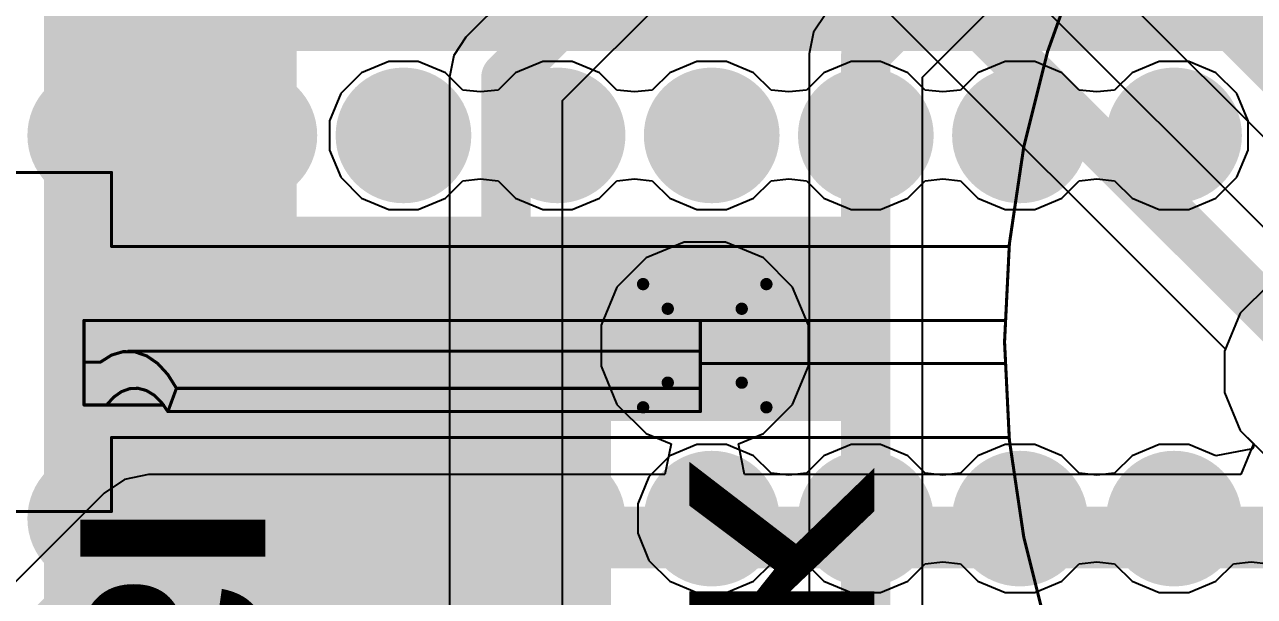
# Model space of a CAD drawing. Header units: inches. Extents: x -6 to 5433, y -4 to 5447.
# Drawn here: x 7.08 to 12.15, y 1.08 to 3.43 of the extents above; entities that cross this region are included whole.
import ezdxf

# ---------------------------------------------------------------- set-up
doc = ezdxf.new("R2010")
doc.units = ezdxf.units.IN
for name, color, linetype in [('Bottom Layer', 5, 'Continuous'), ('Bottom Overlay', 54, 'Continuous'), ('Drill Drawing', 1, 'Continuous'), ('Ground', 16, 'Continuous'), ('Mechanical 4', 56, 'Continuous'), ('Power', 76, 'Continuous'), ('Top Layer', 1, 'Continuous'), ('Top Paste', 8, 'Continuous'), ('Top Solder', 216, 'Continuous'), ('Via Holes', 16, 'Continuous')]:
    doc.layers.add(name, color=color, linetype=linetype)
doc.styles.add('Arial_Bold', font='', dxfattribs={"height": 0.2})
doc.styles.get('Arial_Bold').set_extended_font_data('Arial', bold=True)

# ---------------------------------------------------------------- blocks, each defined once
blk = doc.blocks.new('ADM6_30_01_5_L_4_2_A_TR_155')
at = {"layer": 'Top Layer'}
h = blk.add_hatch(color=1, dxfattribs=at)
edge = h.paths.add_edge_path()
edge.add_arc((3.4925, 0.79), 0.178, 0, 360)
h = blk.add_hatch(color=1, dxfattribs=at)
edge = h.paths.add_edge_path()
edge.add_arc((4.1275, 0.79), 0.178, 0, 360)
h = blk.add_hatch(color=1, dxfattribs=at)
edge = h.paths.add_edge_path()
edge.add_arc((4.7625, 0.79), 0.178, 0, 360)
h = blk.add_hatch(color=1, dxfattribs=at)
edge = h.paths.add_edge_path()
edge.add_arc((5.3975, 0.79), 0.178, 0, 360)
h = blk.add_hatch(color=1, dxfattribs=at)
edge = h.paths.add_edge_path()
edge.add_arc((6.0325, 0.79), 0.178, 0, 360)
h = blk.add_hatch(color=1, dxfattribs=at)
edge = h.paths.add_edge_path()
edge.add_arc((6.6675, 0.79), 0.178, 0, 360)
h = blk.add_hatch(color=1, dxfattribs=at)
edge = h.paths.add_edge_path()
edge.add_arc((7.3025, 0.79), 0.178, 0, 360)
h = blk.add_hatch(color=1, dxfattribs=at)
edge = h.paths.add_edge_path()
edge.add_arc((7.9375, 0.79), 0.178, 0, 360)
h = blk.add_hatch(color=1, dxfattribs=at)
edge = h.paths.add_edge_path()
edge.add_arc((3.4925, -0.79), 0.178, 0, 360)
h = blk.add_hatch(color=1, dxfattribs=at)
edge = h.paths.add_edge_path()
edge.add_arc((4.1275, -0.79), 0.178, 0, 360)
h = blk.add_hatch(color=1, dxfattribs=at)
edge = h.paths.add_edge_path()
edge.add_arc((4.7625, -0.79), 0.178, 0, 360)
h = blk.add_hatch(color=1, dxfattribs=at)
edge = h.paths.add_edge_path()
edge.add_arc((5.3975, -0.79), 0.178, 0, 360)
h = blk.add_hatch(color=1, dxfattribs=at)
edge = h.paths.add_edge_path()
edge.add_arc((6.0325, -0.79), 0.178, 0, 360)
h = blk.add_hatch(color=1, dxfattribs=at)
edge = h.paths.add_edge_path()
edge.add_arc((6.6675, -0.79), 0.178, 0, 360)
h = blk.add_hatch(color=1, dxfattribs=at)
edge = h.paths.add_edge_path()
edge.add_arc((7.3025, -0.79), 0.178, 0, 360)
h = blk.add_hatch(color=1, dxfattribs=at)
edge = h.paths.add_edge_path()
edge.add_arc((7.9375, -0.79), 0.178, 0, 360)
at = {"layer": 'Top Paste'}
h = blk.add_hatch(color=8, dxfattribs=at)
edge = h.paths.add_edge_path()
edge.add_arc((3.4925, 0.79), 0.178, 0, 360)
h = blk.add_hatch(color=8, dxfattribs=at)
edge = h.paths.add_edge_path()
edge.add_arc((4.1275, 0.79), 0.178, 0, 360)
h = blk.add_hatch(color=8, dxfattribs=at)
edge = h.paths.add_edge_path()
edge.add_arc((4.7625, 0.79), 0.178, 0, 360)
h = blk.add_hatch(color=8, dxfattribs=at)
edge = h.paths.add_edge_path()
edge.add_arc((5.3975, 0.79), 0.178, 0, 360)
h = blk.add_hatch(color=8, dxfattribs=at)
edge = h.paths.add_edge_path()
edge.add_arc((6.0325, 0.79), 0.178, 0, 360)
h = blk.add_hatch(color=8, dxfattribs=at)
edge = h.paths.add_edge_path()
edge.add_arc((6.6675, 0.79), 0.178, 0, 360)
h = blk.add_hatch(color=8, dxfattribs=at)
edge = h.paths.add_edge_path()
edge.add_arc((7.3025, 0.79), 0.178, 0, 360)
h = blk.add_hatch(color=8, dxfattribs=at)
edge = h.paths.add_edge_path()
edge.add_arc((7.9375, 0.79), 0.178, 0, 360)
h = blk.add_hatch(color=8, dxfattribs=at)
edge = h.paths.add_edge_path()
edge.add_arc((3.4925, -0.79), 0.178, 0, 360)
h = blk.add_hatch(color=8, dxfattribs=at)
edge = h.paths.add_edge_path()
edge.add_arc((4.1275, -0.79), 0.178, 0, 360)
h = blk.add_hatch(color=8, dxfattribs=at)
edge = h.paths.add_edge_path()
edge.add_arc((4.7625, -0.79), 0.178, 0, 360)
h = blk.add_hatch(color=8, dxfattribs=at)
edge = h.paths.add_edge_path()
edge.add_arc((5.3975, -0.79), 0.178, 0, 360)
h = blk.add_hatch(color=8, dxfattribs=at)
edge = h.paths.add_edge_path()
edge.add_arc((6.0325, -0.79), 0.178, 0, 360)
h = blk.add_hatch(color=8, dxfattribs=at)
edge = h.paths.add_edge_path()
edge.add_arc((6.6675, -0.79), 0.178, 0, 360)
h = blk.add_hatch(color=8, dxfattribs=at)
edge = h.paths.add_edge_path()
edge.add_arc((7.3025, -0.79), 0.178, 0, 360)
h = blk.add_hatch(color=8, dxfattribs=at)
edge = h.paths.add_edge_path()
edge.add_arc((7.9375, -0.79), 0.178, 0, 360)
at = {"layer": 'Top Solder'}
h = blk.add_hatch(color=216, dxfattribs=at)
edge = h.paths.add_edge_path()
edge.add_arc((3.4925, 0.79), 0.2796, 0, 360)
h = blk.add_hatch(color=216, dxfattribs=at)
edge = h.paths.add_edge_path()
edge.add_arc((4.1275, 0.79), 0.2796, 0, 360)
h = blk.add_hatch(color=216, dxfattribs=at)
edge = h.paths.add_edge_path()
edge.add_arc((4.7625, 0.79), 0.2796, 0, 360)
h = blk.add_hatch(color=216, dxfattribs=at)
edge = h.paths.add_edge_path()
edge.add_arc((5.3975, 0.79), 0.2796, 0, 360)
h = blk.add_hatch(color=216, dxfattribs=at)
edge = h.paths.add_edge_path()
edge.add_arc((6.0325, 0.79), 0.2796, 0, 360)
h = blk.add_hatch(color=216, dxfattribs=at)
edge = h.paths.add_edge_path()
edge.add_arc((6.6675, 0.79), 0.2796, 0, 360)
h = blk.add_hatch(color=216, dxfattribs=at)
edge = h.paths.add_edge_path()
edge.add_arc((7.3025, 0.79), 0.2796, 0, 360)
h = blk.add_hatch(color=216, dxfattribs=at)
edge = h.paths.add_edge_path()
edge.add_arc((7.9375, 0.79), 0.2796, 0, 360)
h = blk.add_hatch(color=216, dxfattribs=at)
edge = h.paths.add_edge_path()
edge.add_arc((3.4925, -0.79), 0.2796, 0, 360)
h = blk.add_hatch(color=216, dxfattribs=at)
edge = h.paths.add_edge_path()
edge.add_arc((4.1275, -0.79), 0.2796, 0, 360)
h = blk.add_hatch(color=216, dxfattribs=at)
edge = h.paths.add_edge_path()
edge.add_arc((4.7625, -0.79), 0.2796, 0, 360)
h = blk.add_hatch(color=216, dxfattribs=at)
edge = h.paths.add_edge_path()
edge.add_arc((5.3975, -0.79), 0.2796, 0, 360)
h = blk.add_hatch(color=216, dxfattribs=at)
edge = h.paths.add_edge_path()
edge.add_arc((6.0325, -0.79), 0.2796, 0, 360)
h = blk.add_hatch(color=216, dxfattribs=at)
edge = h.paths.add_edge_path()
edge.add_arc((6.6675, -0.79), 0.2796, 0, 360)
h = blk.add_hatch(color=216, dxfattribs=at)
edge = h.paths.add_edge_path()
edge.add_arc((7.3025, -0.79), 0.2796, 0, 360)
h = blk.add_hatch(color=216, dxfattribs=at)
edge = h.paths.add_edge_path()
edge.add_arc((7.9375, -0.79), 0.2796, 0, 360)

msp = doc.modelspace()

# ---------------------------------------------------------------- hatches: boundary and pattern name
at = {"layer": 'Bottom Layer'}
h = msp.add_hatch(color=5, dxfattribs=at)
edge = h.paths.add_edge_path()
edge.add_arc((9.8844, 2.1096), 0.3, 0, 360)
at = {"layer": 'Ground'}
h = msp.add_hatch(color=16, dxfattribs=at)
edge = h.paths.add_edge_path()
edge.add_arc((9.8844, 2.1096), 0.3, 0, 360)
at = {"layer": 'Power'}
h = msp.add_hatch(color=76, dxfattribs=at)
edge = h.paths.add_edge_path()
edge.add_arc((9.8844, 2.1096), 0.3, 0, 360)
at = {"layer": 'Top Layer'}
for points in [[(7.1617, 0.2108), (8.2031, 0.2108), (8.2031, 4.1478), (7.1617, 4.1478)], [(13.3339, 3.5861), (7.8659, 3.5861), (7.8659, 3.3245), (13.3339, 3.3245)], [(7.1617, 0.7696), (9.4985, 0.7696), (9.4985, 2.6418), (7.1617, 2.6418)], [(9.1359, 1.7985), (10.5481, 1.7985), (10.5481, 2.6418), (9.1359, 2.6418)]]:
    msp.add_hatch(color=1, dxfattribs=at).paths.add_polyline_path(points)
h = msp.add_hatch(color=1, dxfattribs=at)
edge = h.paths.add_edge_path()
edge.add_arc((9.8844, 2.1096), 0.3, 0, 360)
at = {"layer": 'Via Holes'}
h = msp.add_hatch(color=7, dxfattribs=at)
edge = h.paths.add_edge_path()
edge.add_arc((9.8844, 2.1096), 0.15, 0, 360)

# ---------------------------------------------------------------- linework, layer by layer
at = {"layer": 'Bottom Layer'}
for p, q in [((10.7034, 4.4537), (12.6019, 2.5551)), ((12.3594, 2.4251), (10.5844, 4.2)), ((10.3231, 3.8021), (12.0297, 2.0955)), ((12.0297, 2.0955), (12.0261, 2.0867)), ((12.0261, 2.0867), (12.0261, 1.9168)), ((12.0261, 1.9168), (12.0911, 1.7599)), ((12.0911, 1.7599), (12.2112, 1.6398))]:
    msp.add_line(p, q, dxfattribs=at)
for points in [[(10.7999, 4.6867, 0.2032, 0.2032, 0), (13.0881, 2.3985, 0.2032, 0.2032, 0)], [(10.4196, 4.0352, 0.2032, 0.2032, 0), (12.4531, 2.0017, 0.2032, 0.2032, 0)]]:
    msp.add_lwpolyline(points, format="xyseb", dxfattribs=at)
at = {"layer": 'Drill Drawing'}
for points in [[(9.6304, 2.3636, 0.0508, 0.0508, 0), (10.1384, 2.3636, 0.0508, 0.0508, 0)], [(9.6304, 1.8556, 0.0508, 0.0508, 0), (9.6304, 2.3636, 0.0508, 0.0508, 0)], [(10.1384, 1.8556, 0.0508, 0.0508, 0), (10.1384, 2.3636, 0.0508, 0.0508, 0)], [(9.732, 2.262, 0.0508, 0.0508, 0), (10.0368, 2.262, 0.0508, 0.0508, 0)], [(9.732, 1.9572, 0.0508, 0.0508, 0), (9.732, 2.262, 0.0508, 0.0508, 0)], [(10.0368, 1.9572, 0.0508, 0.0508, 0), (10.0368, 2.262, 0.0508, 0.0508, 0)], [(9.732, 1.9572, 0.0508, 0.0508, 0), (10.0368, 1.9572, 0.0508, 0.0508, 0)], [(9.6304, 1.8556, 0.0508, 0.0508, 0), (10.1384, 1.8556, 0.0508, 0.0508, 0)]]:
    msp.add_lwpolyline(points, format="xyseb", dxfattribs=at)
for points in [[(9.6177, 2.3636, 0.0254, 0.0254, 1), (9.6431, 2.3636, 0.0254, 0.0254, 1)], [(9.6177, 2.3636, 0.0254, 0.0254, 1), (9.6431, 2.3636, 0.0254, 0.0254, 1)], [(10.1257, 2.3636, 0.0254, 0.0254, 1), (10.1511, 2.3636, 0.0254, 0.0254, 1)], [(10.1257, 2.3636, 0.0254, 0.0254, 1), (10.1511, 2.3636, 0.0254, 0.0254, 1)], [(9.7193, 2.262, 0.0254, 0.0254, 1), (9.7447, 2.262, 0.0254, 0.0254, 1)], [(9.7193, 2.262, 0.0254, 0.0254, 1), (9.7447, 2.262, 0.0254, 0.0254, 1)], [(10.0241, 2.262, 0.0254, 0.0254, 1), (10.0495, 2.262, 0.0254, 0.0254, 1)], [(10.0241, 2.262, 0.0254, 0.0254, 1), (10.0495, 2.262, 0.0254, 0.0254, 1)], [(9.7193, 1.9572, 0.0254, 0.0254, 1), (9.7447, 1.9572, 0.0254, 0.0254, 1)], [(9.7193, 1.9572, 0.0254, 0.0254, 1), (9.7447, 1.9572, 0.0254, 0.0254, 1)], [(10.0241, 1.9572, 0.0254, 0.0254, 1), (10.0495, 1.9572, 0.0254, 0.0254, 1)], [(10.0241, 1.9572, 0.0254, 0.0254, 1), (10.0495, 1.9572, 0.0254, 0.0254, 1)], [(9.6177, 1.8556, 0.0254, 0.0254, 1), (9.6431, 1.8556, 0.0254, 0.0254, 1)], [(9.6177, 1.8556, 0.0254, 0.0254, 1), (9.6431, 1.8556, 0.0254, 0.0254, 1)], [(10.1257, 1.8556, 0.0254, 0.0254, 1), (10.1511, 1.8556, 0.0254, 0.0254, 1)], [(10.1257, 1.8556, 0.0254, 0.0254, 1), (10.1511, 1.8556, 0.0254, 0.0254, 1)]]:
    msp.add_lwpolyline(points, format="xyseb", close=True, dxfattribs=at)
at = {"layer": 'Ground'}
for p, q in [((11.7023, 6.1839), (8.9006, 3.3822)), ((9.2984, 3.1208), (11.9637, 5.786)), ((10.7812, 3.2171), (12.9825, 5.4184)), ((10.3833, 3.4785), (10.3328, 3.4029)), ((10.3328, 3.4029), (10.315, 3.3137)), ((8.9006, 3.3822), (8.85, 3.3066)), ((8.85, 3.3066), (8.8323, 3.2174)), ((10.315, 3.3137), (10.315, 0.0399)), ((8.8323, 3.2174), (8.8323, 0.2147)), ((10.7812, 0.0597), (10.7812, 3.2171)), ((9.2984, 0.3113), (9.2984, 3.1208)), ((12.2112, 2.3637), (12.0911, 2.2436)), ((12.0911, 2.2436), (12.0261, 2.0867)), ((12.0261, 2.0867), (12.0261, 1.9168)), ((12.0261, 1.9168), (12.0911, 1.7599)), ((12.0911, 1.7599), (12.2112, 1.6398))]:
    msp.add_line(p, q, dxfattribs=at)
for points in [[(9.0654, 3.2174, 0.2032, 0.2032, 0), (11.8671, 6.0191, 0.2032, 0.2032, 0)], [(10.5481, 3.3137, 0.2032, 0.2032, 0), (12.8859, 5.6515, 0.2032, 0.2032, 0)], [(10.5481, -0.2956, 0.2032, 0.2032, 0), (10.5481, 3.3137, 0.2032, 0.2032, 0)], [(9.0654, 0.2147, 0.2032, 0.2032, 0), (9.0654, 3.2174, 0.2032, 0.2032, 0)]]:
    msp.add_lwpolyline(points, format="xyseb", dxfattribs=at)
for points in [[(10.4973, 3.3137, 0.1016, 0.1016, 1), (10.5989, 3.3137, 0.1016, 0.1016, 1)], [(10.4973, 3.3137, 0.1016, 0.1016, 1), (10.5989, 3.3137, 0.1016, 0.1016, 1)], [(9.0146, 3.2174, 0.1016, 0.1016, 1), (9.1162, 3.2174, 0.1016, 0.1016, 1)], [(9.0146, 3.2174, 0.1016, 0.1016, 1), (9.1162, 3.2174, 0.1016, 0.1016, 1)]]:
    msp.add_lwpolyline(points, format="xyseb", close=True, dxfattribs=at)
at = {"layer": 'Mechanical 4'}
for points in [[(19.3747, 2.125, 0.0127, 0.0127, 1), (11.1197, 2.125, 0.0127, 0.0127, 1)], [(7.4374, 2.8235, 0.00635, 0.00635, 1), (7.4437, 2.8235, 0.00635, 0.00635, 1)], [(7.4374, 2.8235, 0.00635, 0.00635, 1), (7.4437, 2.8235, 0.00635, 0.00635, 1)], [(7.4374, 2.5187, 0.00635, 0.00635, 1), (7.4437, 2.5187, 0.00635, 0.00635, 1)], [(7.4374, 2.5187, 0.00635, 0.00635, 1), (7.4437, 2.5187, 0.00635, 0.00635, 1)], [(11.1354, 2.5187, 0.00635, 0.00635, 1), (11.1417, 2.5187, 0.00635, 0.00635, 1)], [(7.3236, 2.2139, 0.00635, 0.00635, 1), (7.3299, 2.2139, 0.00635, 0.00635, 1)], [(7.3236, 2.2139, 0.00635, 0.00635, 1), (7.3299, 2.2139, 0.00635, 0.00635, 1)], [(9.8631, 2.2139, 0.00635, 0.00635, 1), (9.8694, 2.2139, 0.00635, 0.00635, 1)], [(11.1175, 2.2139, 0.00635, 0.00635, 1), (11.1239, 2.2139, 0.00635, 0.00635, 1)], [(11.1165, 2.125, 0.00635, 0.00635, 1), (11.1229, 2.125, 0.00635, 0.00635, 1)], [(11.1165, 2.125, 0.00635, 0.00635, 1), (11.1229, 2.125, 0.00635, 0.00635, 1)], [(7.4853, 2.0852, 0.00635, 0.00635, 1), (7.4916, 2.0852, 0.00635, 0.00635, 1)], [(7.4853, 2.0852, 0.00635, 0.00635, 1), (7.4916, 2.0852, 0.00635, 0.00635, 1)], [(7.506, 2.0866, 0.00635, 0.00635, 1), (7.5123, 2.0866, 0.00635, 0.00635, 1)], [(7.5341, 2.084, 0.00635, 0.00635, 1), (7.5405, 2.084, 0.00635, 0.00635, 1)], [(7.5341, 2.084, 0.00635, 0.00635, 1), (7.5405, 2.084, 0.00635, 0.00635, 1)], [(9.8631, 2.0866, 0.00635, 0.00635, 1), (9.8694, 2.0866, 0.00635, 0.00635, 1)], [(7.3236, 2.042, 0.00635, 0.00635, 1), (7.3299, 2.042, 0.00635, 0.00635, 1)], [(7.3913, 2.042, 0.00635, 0.00635, 1), (7.3976, 2.042, 0.00635, 0.00635, 1)], [(7.3913, 2.042, 0.00635, 0.00635, 1), (7.3976, 2.042, 0.00635, 0.00635, 1)], [(7.4371, 2.071, 0.00635, 0.00635, 1), (7.4435, 2.071, 0.00635, 0.00635, 1)], [(7.4371, 2.071, 0.00635, 0.00635, 1), (7.4435, 2.071, 0.00635, 0.00635, 1)], [(7.582, 2.0675, 0.00635, 0.00635, 1), (7.5884, 2.0675, 0.00635, 0.00635, 1)], [(7.582, 2.0675, 0.00635, 0.00635, 1), (7.5884, 2.0675, 0.00635, 0.00635, 1)], [(7.6274, 2.0362, 0.00635, 0.00635, 1), (7.6337, 2.0362, 0.00635, 0.00635, 1)], [(7.6274, 2.0362, 0.00635, 0.00635, 1), (7.6337, 2.0362, 0.00635, 0.00635, 1)], [(9.8631, 2.0361, 0.00635, 0.00635, 1), (9.8694, 2.0361, 0.00635, 0.00635, 1)], [(11.1175, 2.0361, 0.00635, 0.00635, 1), (11.1239, 2.0361, 0.00635, 0.00635, 1)], [(7.6687, 1.9912, 0.00635, 0.00635, 1), (7.675, 1.9912, 0.00635, 0.00635, 1)], [(7.6687, 1.9912, 0.00635, 0.00635, 1), (7.675, 1.9912, 0.00635, 0.00635, 1)], [(7.4776, 1.92, 0.00635, 0.00635, 1), (7.4839, 1.92, 0.00635, 0.00635, 1)], [(7.4776, 1.92, 0.00635, 0.00635, 1), (7.4839, 1.92, 0.00635, 0.00635, 1)], [(7.5114, 1.9324, 0.00635, 0.00635, 1), (7.5177, 1.9324, 0.00635, 0.00635, 1)], [(7.5114, 1.9324, 0.00635, 0.00635, 1), (7.5177, 1.9324, 0.00635, 0.00635, 1)], [(7.5459, 1.9341, 0.00635, 0.00635, 1), (7.5522, 1.9341, 0.00635, 0.00635, 1)], [(7.5459, 1.9341, 0.00635, 0.00635, 1), (7.5522, 1.9341, 0.00635, 0.00635, 1)], [(7.58, 1.9251, 0.00635, 0.00635, 1), (7.5864, 1.9251, 0.00635, 0.00635, 1)], [(7.58, 1.9251, 0.00635, 0.00635, 1), (7.5864, 1.9251, 0.00635, 0.00635, 1)], [(7.7046, 1.934, 0.00635, 0.00635, 1), (7.7109, 1.934, 0.00635, 0.00635, 1)], [(7.7046, 1.934, 0.00635, 0.00635, 1), (7.7109, 1.934, 0.00635, 0.00635, 1)], [(7.7046, 1.934, 0.00635, 0.00635, 1), (7.7109, 1.934, 0.00635, 0.00635, 1)], [(9.8631, 1.934, 0.00635, 0.00635, 1), (9.8694, 1.934, 0.00635, 0.00635, 1)], [(7.4457, 1.8973, 0.00635, 0.00635, 1), (7.452, 1.8973, 0.00635, 0.00635, 1)], [(7.4457, 1.8973, 0.00635, 0.00635, 1), (7.452, 1.8973, 0.00635, 0.00635, 1)], [(7.6127, 1.9056, 0.00635, 0.00635, 1), (7.619, 1.9056, 0.00635, 0.00635, 1)], [(7.6127, 1.9056, 0.00635, 0.00635, 1), (7.619, 1.9056, 0.00635, 0.00635, 1)], [(7.6427, 1.8762, 0.00635, 0.00635, 1), (7.6491, 1.8762, 0.00635, 0.00635, 1)], [(7.6427, 1.8762, 0.00635, 0.00635, 1), (7.6491, 1.8762, 0.00635, 0.00635, 1)], [(7.3236, 1.865, 0.00635, 0.00635, 1), (7.3299, 1.865, 0.00635, 0.00635, 1)], [(7.3236, 1.865, 0.00635, 0.00635, 1), (7.3299, 1.865, 0.00635, 0.00635, 1)], [(7.4166, 1.865, 0.00635, 0.00635, 1), (7.423, 1.865, 0.00635, 0.00635, 1)], [(7.6516, 1.865, 0.00635, 0.00635, 1), (7.6579, 1.865, 0.00635, 0.00635, 1)], [(7.6693, 1.838, 0.00635, 0.00635, 1), (7.6756, 1.838, 0.00635, 0.00635, 1)], [(7.6693, 1.838, 0.00635, 0.00635, 1), (7.6756, 1.838, 0.00635, 0.00635, 1)], [(7.6693, 1.838, 0.00635, 0.00635, 1), (7.6756, 1.838, 0.00635, 0.00635, 1)], [(9.8631, 1.838, 0.00635, 0.00635, 1), (9.8694, 1.838, 0.00635, 0.00635, 1)], [(9.8631, 1.838, 0.00635, 0.00635, 1), (9.8694, 1.838, 0.00635, 0.00635, 1)], [(7.4374, 1.7313, 0.00635, 0.00635, 1), (7.4437, 1.7313, 0.00635, 0.00635, 1)], [(7.4374, 1.7313, 0.00635, 0.00635, 1), (7.4437, 1.7313, 0.00635, 0.00635, 1)], [(11.1354, 1.7313, 0.00635, 0.00635, 1), (11.1417, 1.7313, 0.00635, 0.00635, 1)], [(7.4374, 1.4265, 0.00635, 0.00635, 1), (7.4437, 1.4265, 0.00635, 0.00635, 1)], [(7.4374, 1.4265, 0.00635, 0.00635, 1), (7.4437, 1.4265, 0.00635, 0.00635, 1)]]:
    msp.add_lwpolyline(points, format="xyseb", close=True, dxfattribs=at)
for points in [[(6.8309, 2.8235, 0.0127, 0.0127, 0), (7.4405, 2.8235, 0.0127, 0.0127, 0)], [(7.4405, 2.5187, 0.0127, 0.0127, 0), (7.4405, 2.8235, 0.0127, 0.0127, 0)], [(7.4405, 2.5187, 0.0127, 0.0127, 0), (11.1385, 2.5187, 0.0127, 0.0127, 0)], [(7.3267, 2.2139, 0.0127, 0.0127, 0), (11.1207, 2.2139, 0.0127, 0.0127, 0)], [(7.3267, 1.865, 0.0127, 0.0127, 0), (7.3267, 2.2139, 0.0127, 0.0127, 0)], [(9.8662, 1.838, 0.0127, 0.0127, 0), (9.8662, 2.2139, 0.0127, 0.0127, 0)], [(19.3747, 2.125, 0.0127, 0.0127, -1), (11.1197, 2.125, 0.0127, 0.0127, 0)], [(7.4403, 2.071, 0.0127, 0.0127, 0), (7.4884, 2.0852, 0.0127, 0.0127, 0)], [(7.4884, 2.0852, 0.0127, 0.0127, 0), (7.5373, 2.084, 0.0127, 0.0127, 0)], [(7.5091, 2.0866, 0.0127, 0.0127, 0), (9.8662, 2.0866, 0.0127, 0.0127, 0)], [(7.5373, 2.084, 0.0127, 0.0127, 0), (7.5852, 2.0675, 0.0127, 0.0127, 0)], [(7.3267, 2.042, 0.0127, 0.0127, 0), (7.3945, 2.042, 0.0127, 0.0127, 0)], [(7.3945, 2.042, 0.0127, 0.0127, 0), (7.4403, 2.071, 0.0127, 0.0127, 0)], [(7.5852, 2.0675, 0.0127, 0.0127, 0), (7.6305, 2.0362, 0.0127, 0.0127, 0)], [(7.6305, 2.0362, 0.0127, 0.0127, 0), (7.6719, 1.9912, 0.0127, 0.0127, 0)], [(9.8662, 2.0361, 0.0127, 0.0127, 0), (11.1207, 2.0361, 0.0127, 0.0127, 0)], [(7.6719, 1.9912, 0.0127, 0.0127, 0), (7.7077, 1.934, 0.0127, 0.0127, 0)], [(7.4488, 1.8973, 0.0127, 0.0127, 0), (7.4808, 1.92, 0.0127, 0.0127, 0)], [(7.4808, 1.92, 0.0127, 0.0127, 0), (7.5145, 1.9324, 0.0127, 0.0127, 0)], [(7.5145, 1.9324, 0.0127, 0.0127, 0), (7.5491, 1.9341, 0.0127, 0.0127, 0)], [(7.5491, 1.9341, 0.0127, 0.0127, 0), (7.5832, 1.9251, 0.0127, 0.0127, 0)], [(7.5832, 1.9251, 0.0127, 0.0127, 0), (7.6158, 1.9056, 0.0127, 0.0127, 0)], [(7.6724, 1.838, 0.0127, 0.0127, 0), (7.7077, 1.934, 0.0127, 0.0127, 0)], [(7.7077, 1.934, 0.0127, 0.0127, 0), (9.8662, 1.934, 0.0127, 0.0127, 0)], [(7.4198, 1.865, 0.0127, 0.0127, 0), (7.4488, 1.8973, 0.0127, 0.0127, 0)], [(7.6158, 1.9056, 0.0127, 0.0127, 0), (7.6459, 1.8762, 0.0127, 0.0127, 0)], [(7.6459, 1.8762, 0.0127, 0.0127, 0), (7.6724, 1.838, 0.0127, 0.0127, 0)], [(7.3267, 1.865, 0.0127, 0.0127, 0), (7.6548, 1.865, 0.0127, 0.0127, 0)], [(7.6724, 1.838, 0.0127, 0.0127, 0), (9.8662, 1.838, 0.0127, 0.0127, 0)], [(7.4405, 1.7313, 0.0127, 0.0127, 0), (11.1385, 1.7313, 0.0127, 0.0127, 0)], [(7.4405, 1.4265, 0.0127, 0.0127, 0), (7.4405, 1.7313, 0.0127, 0.0127, 0)], [(6.8309, 1.4265, 0.0127, 0.0127, 0), (7.4405, 1.4265, 0.0127, 0.0127, 0)]]:
    msp.add_lwpolyline(points, format="xyseb", dxfattribs=at)
at = {"layer": 'Power'}
for p, q in [((9.7995, 2.5366), (9.6426, 2.4716)), ((9.9694, 2.5366), (9.7995, 2.5366)), ((10.1263, 2.4716), (9.9694, 2.5366)), ((9.6426, 2.4716), (9.5224, 2.3514)), ((10.2464, 2.3514), (10.1263, 2.4716)), ((9.5224, 2.3514), (9.4574, 2.1945)), ((10.3114, 2.1945), (10.2464, 2.3514)), ((12.2112, 2.3637), (12.0911, 2.2436)), ((12.0911, 2.2436), (12.0261, 2.0867)), ((9.4574, 2.1945), (9.4574, 2.0246)), ((10.3114, 2.0246), (10.3114, 2.1945)), ((12.0261, 2.0867), (12.0261, 1.9168)), ((9.4574, 2.0246), (9.5224, 1.8677)), ((10.2464, 1.8677), (10.3114, 2.0246)), ((12.0261, 1.9168), (12.0911, 1.7599)), ((9.5224, 1.8677), (9.6426, 1.7476)), ((10.1263, 1.7476), (10.2464, 1.8677)), ((9.6426, 1.7476), (9.7455, 1.7049)), ((10.0234, 1.7049), (10.1263, 1.7476)), ((12.0911, 1.7599), (12.146, 1.7049)), ((9.7455, 1.7049), (9.7202, 1.5779)), ((10.0486, 1.5779), (10.0234, 1.7049)), ((12.146, 1.7049), (12.0934, 1.5779)), ((7.5928, 1.5779), (7.4937, 1.5582)), ((9.7202, 1.5779), (7.5928, 1.5779)), ((12.0934, 1.5779), (10.0486, 1.5779)), ((7.4937, 1.5582), (7.4096, 1.5021)), ((7.4096, 1.5021), (4.9981, -0.9094))]:
    msp.add_line(p, q, dxfattribs=at)
for points in [[(5.1054, -1.1684, 0.254, 0.254, 0), (7.5928, 1.319, 0.254, 0.254, 0)], [(7.5928, 1.319, 0.254, 0.254, 0), (19.3903, 1.319, 0.254, 0.254, 0)]]:
    msp.add_lwpolyline(points, format="xyseb", dxfattribs=at)
msp.add_lwpolyline([(7.5293, 1.319, 0.127, 0.127, 1), (7.6563, 1.319, 0.127, 0.127, 1)], format="xyseb", close=True, dxfattribs=at)
msp.add_lwpolyline([(7.5293, 1.319, 0.127, 0.127, 1), (7.6563, 1.319, 0.127, 0.127, 1)], format="xyseb", close=True, dxfattribs=at)
at = {"layer": 'Top Layer'}
for p, q in [((8.5824, 3.2817), (8.4703, 3.2353)), ((8.7038, 3.2817), (8.5824, 3.2817)), ((8.8159, 3.2353), (8.7038, 3.2817)), ((9.2174, 3.2817), (9.1053, 3.2353)), ((9.3388, 3.2817), (9.2174, 3.2817)), ((9.4509, 3.2353), (9.3388, 3.2817)), ((9.8524, 3.2817), (9.7403, 3.2353)), ((9.9738, 3.2817), (9.8524, 3.2817)), ((10.0859, 3.2353), (9.9738, 3.2817)), ((10.4874, 3.2817), (10.3753, 3.2353)), ((10.6088, 3.2817), (10.4874, 3.2817)), ((10.7209, 3.2353), (10.6088, 3.2817)), ((11.1224, 3.2817), (11.0103, 3.2353)), ((11.2438, 3.2817), (11.1224, 3.2817)), ((11.3559, 3.2353), (11.2438, 3.2817)), ((11.7574, 3.2817), (11.6453, 3.2353)), ((11.8788, 3.2817), (11.7574, 3.2817)), ((11.9909, 3.2353), (11.8788, 3.2817)), ((8.4703, 3.2353), (8.3845, 3.1495)), ((8.8878, 3.1634), (8.8159, 3.2353)), ((9.1053, 3.2353), (9.0334, 3.1634)), ((9.5228, 3.1634), (9.4509, 3.2353)), ((9.7403, 3.2353), (9.6684, 3.1634)), ((10.1578, 3.1634), (10.0859, 3.2353)), ((10.3753, 3.2353), (10.3034, 3.1634)), ((10.7928, 3.1634), (10.7209, 3.2353)), ((11.0103, 3.2353), (10.9384, 3.1634)), ((11.4278, 3.1634), (11.3559, 3.2353)), ((11.6453, 3.2353), (11.5734, 3.1634)), ((12.0767, 3.1495), (11.9909, 3.2353)), ((8.3845, 3.1495), (8.3381, 3.0374)), ((8.9606, 3.1557), (8.8878, 3.1634)), ((9.0334, 3.1634), (8.9606, 3.1557)), ((9.5956, 3.1557), (9.5228, 3.1634)), ((9.6684, 3.1634), (9.5956, 3.1557)), ((10.2306, 3.1557), (10.1578, 3.1634)), ((10.3034, 3.1634), (10.2306, 3.1557)), ((10.8656, 3.1557), (10.7928, 3.1634)), ((10.9384, 3.1634), (10.8656, 3.1557)), ((11.5006, 3.1557), (11.4278, 3.1634)), ((11.5734, 3.1634), (11.5006, 3.1557)), ((12.1231, 3.0374), (12.0767, 3.1495)), ((8.3381, 3.0374), (8.3381, 2.9161)), ((12.1231, 2.9161), (12.1231, 3.0374)), ((8.3381, 2.9161), (8.3845, 2.804)), ((12.0767, 2.804), (12.1231, 2.9161)), ((8.3845, 2.804), (8.4703, 2.7182)), ((8.8159, 2.7182), (8.8878, 2.7901)), ((8.8878, 2.7901), (8.9606, 2.7978)), ((8.9606, 2.7978), (9.0334, 2.7901)), ((9.0334, 2.7901), (9.1053, 2.7182)), ((9.4509, 2.7182), (9.5228, 2.7901)), ((9.5228, 2.7901), (9.5956, 2.7978)), ((9.5956, 2.7978), (9.6684, 2.7901)), ((9.6684, 2.7901), (9.7403, 2.7182)), ((10.0859, 2.7182), (10.1578, 2.7901)), ((10.1578, 2.7901), (10.2306, 2.7978)), ((10.2306, 2.7978), (10.3034, 2.7901)), ((10.3034, 2.7901), (10.3753, 2.7182)), ((10.7209, 2.7182), (10.7928, 2.7901)), ((10.7928, 2.7901), (10.8656, 2.7978)), ((10.8656, 2.7978), (10.9384, 2.7901)), ((10.9384, 2.7901), (11.0103, 2.7182)), ((11.3559, 2.7182), (11.4278, 2.7901)), ((11.4278, 2.7901), (11.5006, 2.7978)), ((11.5006, 2.7978), (11.5734, 2.7901)), ((11.5734, 2.7901), (11.6453, 2.7182)), ((11.9909, 2.7182), (12.0767, 2.804)), ((8.4703, 2.7182), (8.5824, 2.6717)), ((8.7038, 2.6717), (8.8159, 2.7182)), ((9.1053, 2.7182), (9.2174, 2.6717)), ((9.3388, 2.6717), (9.4509, 2.7182)), ((9.7403, 2.7182), (9.8524, 2.6717)), ((9.9738, 2.6717), (10.0859, 2.7182)), ((10.3753, 2.7182), (10.4874, 2.6717)), ((10.6088, 2.6717), (10.7209, 2.7182)), ((11.0103, 2.7182), (11.1224, 2.6717)), ((11.2438, 2.6717), (11.3559, 2.7182)), ((11.6453, 2.7182), (11.7574, 2.6717)), ((11.8788, 2.6717), (11.9909, 2.7182)), ((8.5824, 2.6717), (8.7038, 2.6717)), ((9.2174, 2.6717), (9.3388, 2.6717)), ((9.8524, 2.6717), (9.9738, 2.6717)), ((10.4874, 2.6717), (10.6088, 2.6717)), ((11.1224, 2.6717), (11.2438, 2.6717)), ((11.7574, 2.6717), (11.8788, 2.6717)), ((12.2112, 2.3637), (12.0911, 2.2436)), ((12.0911, 2.2436), (12.0261, 2.0867)), ((12.0261, 2.0867), (12.0261, 1.9168)), ((12.0261, 1.9168), (12.0911, 1.7599)), ((12.0911, 1.7599), (12.1464, 1.7046)), ((9.8524, 1.7017), (9.7403, 1.6553)), ((9.9738, 1.7017), (9.8524, 1.7017)), ((10.0859, 1.6553), (9.9738, 1.7017)), ((10.4874, 1.7017), (10.3753, 1.6553)), ((10.6088, 1.7017), (10.4874, 1.7017)), ((10.7209, 1.6553), (10.6088, 1.7017)), ((11.1224, 1.7017), (11.0103, 1.6553)), ((11.2438, 1.7017), (11.1224, 1.7017)), ((11.3559, 1.6553), (11.2438, 1.7017)), ((11.7574, 1.7017), (11.6453, 1.6553)), ((11.8788, 1.7017), (11.7574, 1.7017)), ((11.9909, 1.6553), (11.8788, 1.7017)), ((12.1409, 1.6849), (11.9909, 1.6553)), ((12.1456, 1.6947), (12.1409, 1.6849)), ((12.1464, 1.7046), (12.1456, 1.6947)), ((9.7403, 1.6553), (9.6545, 1.5695)), ((10.1578, 1.5834), (10.0859, 1.6553)), ((10.3753, 1.6553), (10.3034, 1.5834)), ((10.7928, 1.5834), (10.7209, 1.6553)), ((11.0103, 1.6553), (10.9384, 1.5834)), ((11.4278, 1.5834), (11.3559, 1.6553)), ((11.6453, 1.6553), (11.5734, 1.5834)), ((10.2306, 1.5757), (10.1578, 1.5834)), ((10.3034, 1.5834), (10.2306, 1.5757)), ((10.8656, 1.5757), (10.7928, 1.5834)), ((10.9384, 1.5834), (10.8656, 1.5757)), ((11.5006, 1.5757), (11.4278, 1.5834)), ((11.5734, 1.5834), (11.5006, 1.5757)), ((9.6545, 1.5695), (9.6081, 1.4574)), ((9.6081, 1.4574), (9.6081, 1.3361)), ((9.6081, 1.3361), (9.6545, 1.224)), ((9.6545, 1.224), (9.7403, 1.1382)), ((10.1578, 1.2101), (10.2306, 1.2178)), ((10.2306, 1.2178), (10.3034, 1.2101)), ((10.7928, 1.2101), (10.8656, 1.2178)), ((10.8656, 1.2178), (10.9384, 1.2101)), ((11.4278, 1.2101), (11.5006, 1.2178)), ((11.5006, 1.2178), (11.5734, 1.2101)), ((12.0628, 1.2101), (12.1356, 1.2178)), ((12.1356, 1.2178), (12.2084, 1.2101)), ((10.0859, 1.1382), (10.1578, 1.2101)), ((10.3034, 1.2101), (10.3753, 1.1382)), ((10.7209, 1.1382), (10.7928, 1.2101)), ((10.9384, 1.2101), (11.0103, 1.1382)), ((11.3559, 1.1382), (11.4278, 1.2101)), ((11.5734, 1.2101), (11.6453, 1.1382)), ((11.9909, 1.1382), (12.0628, 1.2101)), ((9.7403, 1.1382), (9.8524, 1.0917)), ((9.9738, 1.0917), (10.0859, 1.1382)), ((10.3753, 1.1382), (10.4874, 1.0917)), ((10.6088, 1.0917), (10.7209, 1.1382)), ((11.0103, 1.1382), (11.1224, 1.0917)), ((11.2438, 1.0917), (11.3559, 1.1382)), ((11.6453, 1.1382), (11.7574, 1.0917)), ((11.8788, 1.0917), (11.9909, 1.1382)), ((9.8524, 1.0917), (9.9738, 1.0917)), ((10.4874, 1.0917), (10.6088, 1.0917)), ((11.1224, 1.0917), (11.2438, 1.0917)), ((11.7574, 1.0917), (11.8788, 1.0917))]:
    msp.add_line(p, q, dxfattribs=at)

# ---------------------------------------------------------------- block references
at = {"rotation": 180}
msp.add_blockref('ADM6_30_01_5_L_4_2_A_TR_155', (15.3106, 2.1867), dxfattribs=at)

# ---------------------------------------------------------------- texts
at = {"layer": 'Bottom Overlay', "style": 'Arial_Bold', "text_generation_flag": 2}
for s, p in [('SCLK', (9.8208, -1.2565)), ('MOSI', (7.3123, -1.2565))]:
    msp.add_text(s, height=0.762, rotation=270, dxfattribs=at).set_placement(p)

doc.saveas('drawing.dxf')
